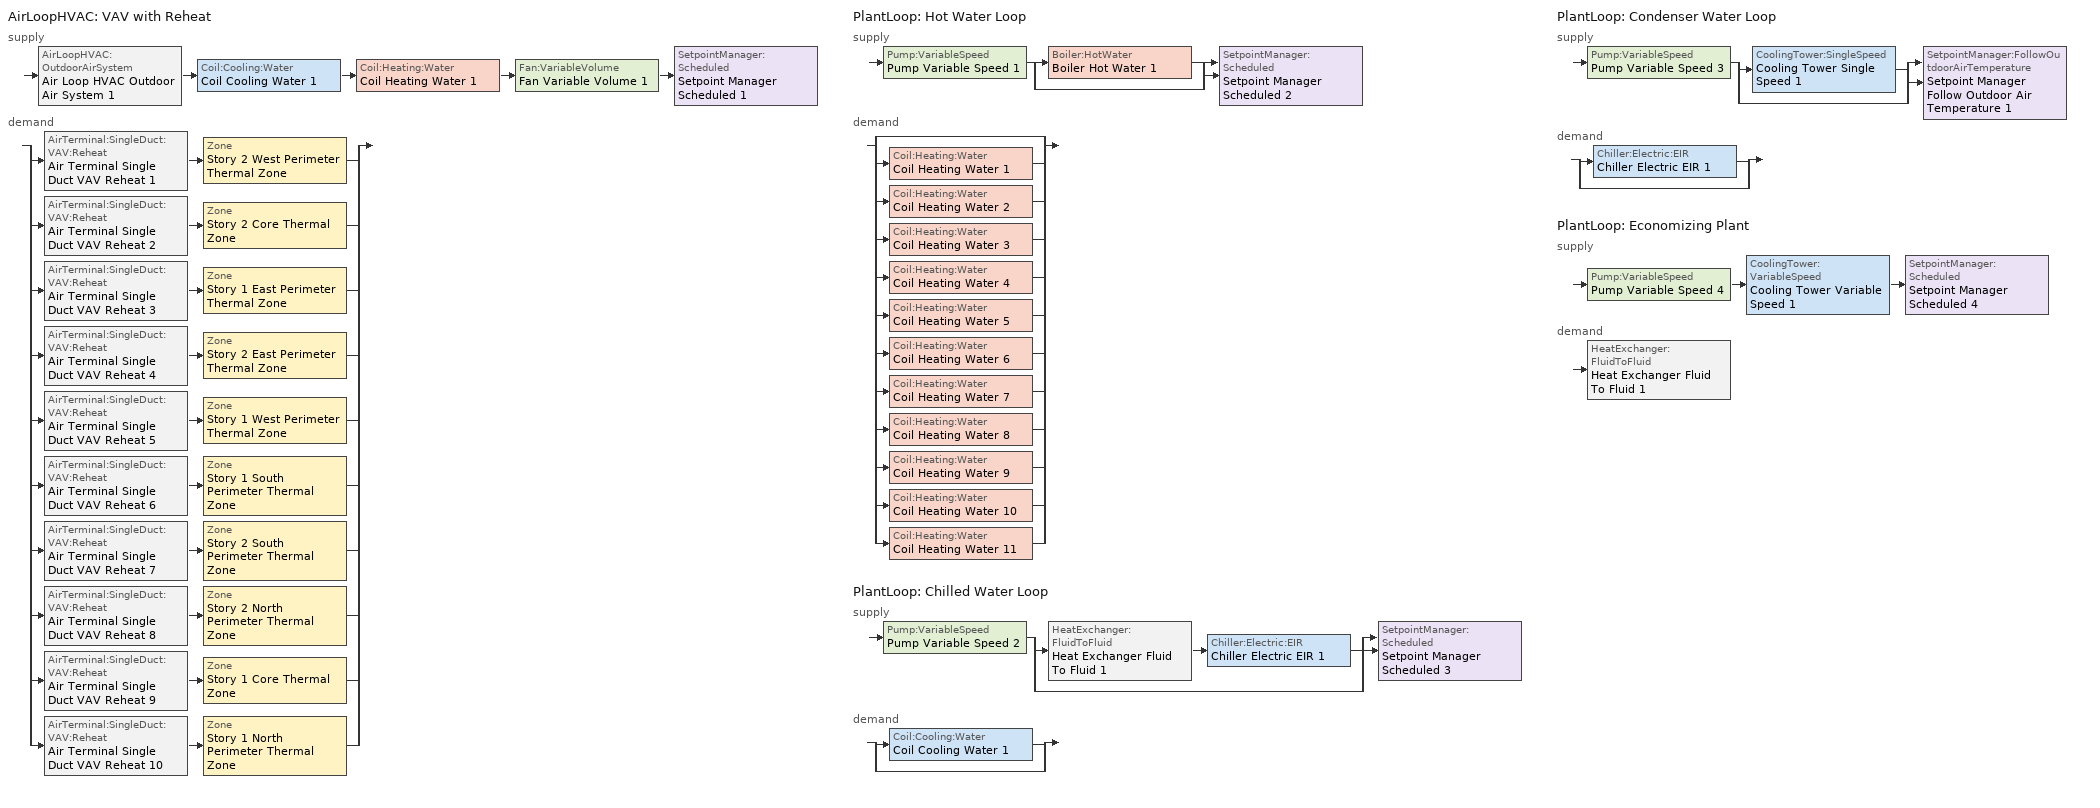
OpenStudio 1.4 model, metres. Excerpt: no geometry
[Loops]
AirLoopHVAC 'VAV with Reheat'
 supply: AirLoopHVAC:OutdoorAirSystem 'Air Loop HVAC Outdoor Air System 1' > Coil:Cooling:Water 'Coil Cooling Water 1' > Coil:Heating:Water 'Coil Heating Water 1' > Fan:VariableVolume 'Fan Variable Volume 1' > SetpointManager:Scheduled 'Setpoint Manager Scheduled 1'
 demand: split
  | AirTerminal:SingleDuct:VAV:Reheat 'Air Terminal Single Duct VAV Reheat 1' > Zone 'Story 2 West Perimeter Thermal Zone'
  | AirTerminal:SingleDuct:VAV:Reheat 'Air Terminal Single Duct VAV Reheat 2' > Zone 'Story 2 Core Thermal Zone'
  | AirTerminal:SingleDuct:VAV:Reheat 'Air Terminal Single Duct VAV Reheat 3' > Zone 'Story 1 East Perimeter Thermal Zone'
  | AirTerminal:SingleDuct:VAV:Reheat 'Air Terminal Single Duct VAV Reheat 4' > Zone 'Story 2 East Perimeter Thermal Zone'
  | AirTerminal:SingleDuct:VAV:Reheat 'Air Terminal Single Duct VAV Reheat 5' > Zone 'Story 1 West Perimeter Thermal Zone'
  | AirTerminal:SingleDuct:VAV:Reheat 'Air Terminal Single Duct VAV Reheat 6' > Zone 'Story 1 South Perimeter Thermal Zone'
  | AirTerminal:SingleDuct:VAV:Reheat 'Air Terminal Single Duct VAV Reheat 7' > Zone 'Story 2 South Perimeter Thermal Zone'
  | AirTerminal:SingleDuct:VAV:Reheat 'Air Terminal Single Duct VAV Reheat 8' > Zone 'Story 2 North Perimeter Thermal Zone'
  | AirTerminal:SingleDuct:VAV:Reheat 'Air Terminal Single Duct VAV Reheat 9' > Zone 'Story 1 Core Thermal Zone'
  | AirTerminal:SingleDuct:VAV:Reheat 'Air Terminal Single Duct VAV Reheat 10' > Zone 'Story 1 North Perimeter Thermal Zone'
PlantLoop 'Hot Water Loop'
 supply: Pump:VariableSpeed 'Pump Variable Speed 1' > split
  | Boiler:HotWater 'Boiler Hot Water 1'
  | bypass
  join > SetpointManager:Scheduled 'Setpoint Manager Scheduled 2'
 demand: split
  | bypass
  | Coil:Heating:Water 'Coil Heating Water 1'
  | Coil:Heating:Water 'Coil Heating Water 2'
  | Coil:Heating:Water 'Coil Heating Water 3'
  | Coil:Heating:Water 'Coil Heating Water 4'
  | Coil:Heating:Water 'Coil Heating Water 5'
  | Coil:Heating:Water 'Coil Heating Water 6'
  | Coil:Heating:Water 'Coil Heating Water 7'
  | Coil:Heating:Water 'Coil Heating Water 8'
  | Coil:Heating:Water 'Coil Heating Water 9'
  | Coil:Heating:Water 'Coil Heating Water 10'
  | Coil:Heating:Water 'Coil Heating Water 11'
PlantLoop 'Chilled Water Loop'
 supply: Pump:VariableSpeed 'Pump Variable Speed 2' > split
  | HeatExchanger:FluidToFluid 'Heat Exchanger Fluid To Fluid 1' > Chiller:Electric:EIR 'Chiller Electric EIR 1'
  | bypass
  join > SetpointManager:Scheduled 'Setpoint Manager Scheduled 3'
 demand: split
  | Coil:Cooling:Water 'Coil Cooling Water 1'
  | bypass
PlantLoop 'Condenser Water Loop'
 supply: Pump:VariableSpeed 'Pump Variable Speed 3' > split
  | CoolingTower:SingleSpeed 'Cooling Tower Single Speed 1'
  | bypass
  join > SetpointManager:FollowOutdoorAirTemperature 'Setpoint Manager Follow Outdoor Air Temperature 1'
 demand: split
  | Chiller:Electric:EIR 'Chiller Electric EIR 1'
  | bypass
PlantLoop 'Economizing Plant'
 supply: Pump:VariableSpeed 'Pump Variable Speed 4' > CoolingTower:VariableSpeed 'Cooling Tower Variable Speed 1' > SetpointManager:Scheduled 'Setpoint Manager Scheduled 4'
 demand: HeatExchanger:FluidToFluid 'Heat Exchanger Fluid To Fluid 1'
[Sizing:Zone] Zone Cooling Design Supply Air Temperature {C}=14; Zone Heating Design Supply Air Temperature {C}=40; Zone Cooling Design Supply Air Humidity Ratio {kg-H2O/kg-air}=0.0085; Zone Heating Design Supply Air Humidity Ratio {kg-H2O/kg-air}=0.008; Cooling Design Air Flow Method=DesignDay; Heating Design Air Flow Method=DesignDay
Story 2 North Perimeter Thermal Zone; Story 2 West Perimeter Thermal Zone; Story 2 East Perimeter Thermal Zone; Story 1 Core Thermal Zone; Story 1 West Perimeter Thermal Zone; Story 2 South Perimeter Thermal Zone; Story 1 South Perimeter Thermal Zone; Story 1 North Perimeter Thermal Zone; Story 2 Core Thermal Zone; Story 1 East Perimeter Thermal Zone
[Zone equipment]
Story 2 North Perimeter Thermal Zone: Air Terminal Single Duct VAV Reheat 8
Story 2 West Perimeter Thermal Zone: Air Terminal Single Duct VAV Reheat 1
Story 2 East Perimeter Thermal Zone: Air Terminal Single Duct VAV Reheat 4
Story 1 Core Thermal Zone: Air Terminal Single Duct VAV Reheat 9
Story 1 West Perimeter Thermal Zone: Air Terminal Single Duct VAV Reheat 5
Story 2 South Perimeter Thermal Zone: Air Terminal Single Duct VAV Reheat 7
Story 1 South Perimeter Thermal Zone: Air Terminal Single Duct VAV Reheat 6
Story 1 North Perimeter Thermal Zone: Air Terminal Single Duct VAV Reheat 10
Story 2 Core Thermal Zone: Air Terminal Single Duct VAV Reheat 2
Story 1 East Perimeter Thermal Zone: Air Terminal Single Duct VAV Reheat 3
[AirLoopHVAC]
VAV with Reheat: Design Supply Air Flow Rate {m3/s}=AutoSize
[Sizing:System]
VAV with Reheat: Type of Load to Size On=Sensible; Design Outdoor Air Flow Rate {m3/s}=Autosize; Minimum System Air Flow Ratio=0.3; Preheat Design Temperature {C}=7; Preheat Design Humidity Ratio {kg-H2O/kg-Air}=0.008; Precool Design Temperature {C}=12.8; Precool Design Humidity Ratio {kg-H2O/kg-Air}=0.008; Central Cooling Design Supply Air Temperature {C}=12.8; Central Heating Design Supply Air Temperature {C}=12.8; Sizing Option=NonCoincident; 100% Outdoor Air in Cooling=Yes; 100% Outdoor Air in Heating=Yes; Central Cooling Design Supply Air Humidity Ratio {kg-H2O/kg-Air}=0.0085; Central Heating Design Supply Air Humidity Ratio {kg-H2O/kg-Air}=0.008; Cooling Design Air Flow Method=DesignDay; Cooling Design Air Flow Rate {m3/s}=0; Heating Design Air Flow Method=DesignDay; Heating Design Air Flow Rate {m3/s}=0; System Outdoor Air Method=ZoneSum
[Fan:VariableVolume]
Fan Variable Volume 1: Availability Schedule=Always On Discrete; Fan Efficiency=0.6045; Pressure Rise {Pa}=500; Maximum Flow Rate {m3/s}=Autosize; Fan Power Minimum Flow Rate Input Method=FixedFlowRate; Fan Power Minimum Flow Fraction=0; Fan Power Minimum Air Flow Rate {m3/s}=0; Motor Efficiency=0.93; Motor In Airstream Fraction=1; Fan Power Coefficient 1=0.0407599; Fan Power Coefficient 2=0.088045; Fan Power Coefficient 3=-0.0729261; Fan Power Coefficient 4=0.94374; Fan Power Coefficient 5=0
[Coil:Heating:Water] Availability Schedule=Always On Discrete
Coil Heating Water 1; Coil Heating Water 2; Coil Heating Water 3; Coil Heating Water 4; Coil Heating Water 5; Coil Heating Water 6; Coil Heating Water 7; Coil Heating Water 8; Coil Heating Water 9; Coil Heating Water 10; Coil Heating Water 11
[Coil:Cooling:Water]
Coil Cooling Water 1: Availability Schedule=Always On Discrete
[SetpointManager:Scheduled] Control Variable=Temperature
Name | Schedule
Setpoint Manager Scheduled 1 | Deck_Temperature
Setpoint Manager Scheduled 2 | Hot_Water_Temperature
Setpoint Manager Scheduled 3 | Chilled_Water_Temperature
Setpoint Manager Scheduled 4 | Schedule Constant 1
[Controller:OutdoorAir]
Controller Outdoor Air 1: Minimum Outdoor Air Flow Rate {m3/s}=Autosize; Maximum Outdoor Air Flow Rate {m3/s}=Autosize; Economizer Control Type=NoEconomizer; Economizer Control Action Type=ModulateFlow; Economizer Maximum Limit Dry-Bulb Temperature {C}=28; Economizer Maximum Limit Enthalpy {J/kg}=64000; Economizer Minimum Limit Dry-Bulb Temperature {C}=-100; Lockout Type=NoLockout; Minimum Limit Type=FixedMinimum; Controller Mechanical Ventilation=Controller Mechanical Ventilation 1; High Humidity Control=No; Heat Recovery Bypass Control Type=BypassWhenOAFlowGreaterThanMinimum
[Controller:MechanicalVentilation]
Controller Mechanical Ventilation 1: Availability Schedule=Always On Discrete; System Outdoor Air Method=ZoneSum
[AirLoopHVAC:OutdoorAirSystem]
Air Loop HVAC Outdoor Air System 1: Controller=Controller Outdoor Air 1
[PlantLoop] Plant Loop Volume {m3}=Autocalculate
Name | Fluid Type
Hot Water Loop | Water
Chilled Water Loop; Condenser Water Loop; Economizing Plant
[Sizing:Plant]
Name | Loop Type | Design Loop Exit Temperature {C} | Loop Design Temperature Difference {deltaC}
Hot Water Loop | Heating | 82 | 11
Chilled Water Loop | Cooling | 7.22 | 6.67
Condenser Water Loop | Condenser | 29.4 | 5.6
Economizing Plant | Condenser | 26 | 5.6
[Pump:VariableSpeed] Pump Control Type=Intermittent
Pump Variable Speed 1; Pump Variable Speed 2; Pump Variable Speed 3; Pump Variable Speed 4
[Boiler:HotWater]
Boiler Hot Water 1: Efficiency Curve Temperature Evaluation Variable=LeavingBoiler; Normalized Boiler Efficiency Curve=Boiler Efficiency; Water Outlet Upper Temperature Limit {C}=99; Boiler Flow Mode=ConstantFlow; Parasitic Electric Load {W}=0; Sizing Factor=1
[Chiller:Electric:EIR]
Chiller Electric EIR 1: Reference Capacity {W}=Autosize; Reference COP {W/W}=5.5; Cooling Capacity Function of Temperature Curve=Curve Biquadratic 1; Electric Input to Cooling Output Ratio Function of Temperature Curve=Curve Biquadratic 2; Electric Input to Cooling Output Ratio Function of Part Load Ratio Curve=Curve Quadratic 1; Design Heat Recovery Water Flow Rate {m3/s}=0; Sizing Factor=1; Basin Heater Capacity {W/K}=0; Basin Heater Setpoint Temperature {C}=10
[AirTerminal:SingleDuct:VAV:Reheat] Availability Schedule=Always On Discrete; Maximum Air Flow Rate {m3/s}=Autocalculate; Zone Minimum Air Flow Input Method=Constant; Constant Minimum Air Flow Fraction=0.3; Fixed Minimum Air Flow Rate {m3/s}=0; Maximum Hot Water or Steam Flow Rate {m3/s}=Autocalculate; Minimum Hot Water or Steam Flow Rate {m3/s}=0; Convergence Tolerance=0.001; Damper Heating Action=Normal; Maximum Flow per Zone Floor Area During Reheat {m3/s-m2}=Autocalculate; Maximum Flow Fraction During Reheat=Autocalculate; Maximum Reheat Air Temperature {C}=35
Name | Reheat Coil
Air Terminal Single Duct VAV Reheat 1 | Coil Heating Water 2
Air Terminal Single Duct VAV Reheat 2 | Coil Heating Water 3
Air Terminal Single Duct VAV Reheat 3 | Coil Heating Water 4
Air Terminal Single Duct VAV Reheat 4 | Coil Heating Water 5
Air Terminal Single Duct VAV Reheat 5 | Coil Heating Water 6
Air Terminal Single Duct VAV Reheat 6 | Coil Heating Water 7
Air Terminal Single Duct VAV Reheat 7 | Coil Heating Water 8
Air Terminal Single Duct VAV Reheat 8 | Coil Heating Water 9
Air Terminal Single Duct VAV Reheat 9 | Coil Heating Water 10
Air Terminal Single Duct VAV Reheat 10 | Coil Heating Water 11
[CoolingTower:SingleSpeed]
Cooling Tower Single Speed 1: Design Water Flow Rate {m3/s}=autosize; Design Air Flow Rate {m3/s}=autosize; Fan Power at Design Air Flow Rate {W}=autosize; U-Factor Times Area Value at Design Air Flow Rate {W/K}=autosize; Air Flow Rate in Free Convection Regime {m3/s}=autosize; U-Factor Times Area Value at Free Convection Air Flow Rate {W/K}=autosize; Performance Input Method=UFactorTimesAreaAndDesignWaterFlowRate; Free Convection Capacity {W}=0
[SetpointManager:FollowOutdoorAirTemperature]
Setpoint Manager Follow Outdoor Air Temperature 1: Control Variable=Temperature; Reference Temperature Type=OutdoorAirWetBulb; Offset Temperature Difference {deltaC}=1.5; Maximum Setpoint Temperature {C}=80; Minimum Setpoint Temperature {C}=6
[CoolingTower:VariableSpeed]
Cooling Tower Variable Speed 1: Model Type=CoolToolsCrossFlow; Design Inlet Air Wet-Bulb Temperature {C}=25.5556; Design Approach Temperature {deltaC}=3.8889; Design Range Temperature {deltaC}=5.5556; Design Water Flow Rate {m3/s}=autosize; Design Air Flow Rate {m3/s}=autosize; Design Fan Power {W}=autosize; Fan Power Ratio Function of Air Flow Rate Ratio Curve=Cooling Tower Variable Speed 1 Fan Power Ratio Curve; Minimum Air Flow Rate Ratio=0.2; Fraction of Tower Capacity in Free Convection Regime=0.125; Basin Heater Capacity {W/K}=0; Basin Heater Setpoint Temperature {C}=2; Evaporation Loss Mode=SaturatedExit; Evaporation Loss Factor {percent/K}=0.2; Drift Loss Percent {percent}=0.008; Blowdown Calculation Mode=ConcentrationRatio; Blowdown Concentration Ratio=3; Sizing Factor=1
[HeatExchanger:FluidToFluid]
Heat Exchanger Fluid To Fluid 1: Availability Schedule=Always On Discrete; Loop Demand Side Design Flow Rate {m3/s}=autosize; Loop Supply Side Design Flow Rate {m3/s}=autosize; Heat Exchange Model Type=Ideal; Heat Exchanger U-Factor Times Area Value {W/k}=autosize; Control Type=UncontrolledOn; Minimum Temperature Difference to Activate Heat Exchanger {deltaC}=0.01; Heat Transfer Metering End Use Type=LoopToLoop; Component Override Cooling Control Temperature Mode=Loop; Sizing Factor=1; Operation Minimum Temperature Limit {C}=0; Operation Maximum Temperature Limit {C}=100
[Schedule:Constant]
Name | Value
Always On Discrete | 1
Schedule Constant 1 | 26
[Schedule:Ruleset]
Name | Default Day Schedule | Summer Design Day Schedule | Winter Design Day Schedule
Deck_Temperature | Deck_Temperature_Default | Deck_Temperature_Summer_Design_Day | Deck_Temperature_Winter_Design_Day
Hot_Water_Temperature | Hot_Water_Temperature_Default | Hot_Water_Temperature_Summer_Design_Day | Hot_Water_Temperature_Winter_Design_Day
Chilled_Water_Temperature | Chilled_Water_Temperature_Default | Chilled_Water_Temperature_Summer_Design_Day | Chilled_Water_Temperature_Winter_Design_Day
[Schedule:Day]
Deck_Temperature_Default; Deck_Temperature_Summer_Design_Day; Deck_Temperature_Winter_Design_Day: 24, 0, 12.8
Hot_Water_Temperature_Default; Hot_Water_Temperature_Summer_Design_Day; Hot_Water_Temperature_Winter_Design_Day: 24, 0, 67
Chilled_Water_Temperature_Default; Chilled_Water_Temperature_Summer_Design_Day; Chilled_Water_Temperature_Winter_Design_Day: 24, 0, 6.7
[Curve:Biquadratic]
Name | Coefficient1 Constant | Coefficient2 x | Coefficient3 x**2 | Coefficient4 y | Coefficient5 y**2 | Coefficient6 x*y | Minimum Value of x {BasedOnField A2} | Maximum Value of x {BasedOnField A2} | Minimum Value of y {BasedOnField A3} | Maximum Value of y {BasedOnField A3} | Input Unit Type for X | Input Unit Type for Y | Output Unit Type
Boiler Efficiency | 1 | 0 | 0 | 0 | 0 | 0 | 0 | 1 | 0 | 1 | Dimensionless | Dimensionless | Dimensionless
Curve Biquadratic 1 | 1.02152 | 0.0370359 | 0.000233248 | -0.00389405 | -6.52536e-05 | -0.000268045 | 5 | 10 | 24 | 35
Curve Biquadratic 2 | 0.701769 | -0.00452016 | 0.00053311 | -0.00549821 | 0.000544579 | -0.000729032 | 5 | 10 | 24 | 35
[Curve:Quadratic]
Curve Quadratic 1: Coefficient1 Constant=0.0636912; Coefficient2 x=0.584888; Coefficient3 x**2=0.352803; Minimum Value of x {BasedOnField A2}=0; Maximum Value of x {BasedOnField A2}=1
[Curve:Cubic]
Cooling Tower Variable Speed 1 Fan Power Ratio Curve: Coefficient1 Constant=-0.0093; Coefficient2 x=0.0512; Coefficient3 x**2=-0.0838; Coefficient4 x**3=1.0419; Minimum Value of x {BasedOnField A2}=0.15; Maximum Value of x {BasedOnField A2}=1
